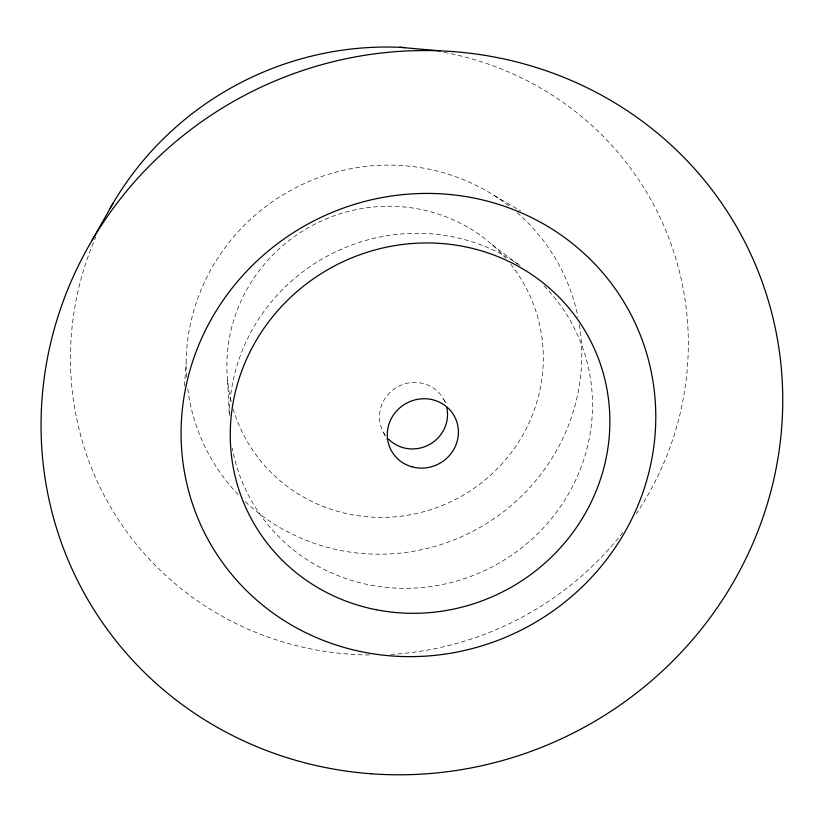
<?xml version="1.0" encoding="UTF-8"?>
<svg xmlns="http://www.w3.org/2000/svg" width="822" height="822" viewBox="0 0 822 822"><rect width="100%" height="100%" fill="white"/><g stroke="black" fill="none" stroke-linecap="round" stroke-linejoin="round"><path stroke-width="0.62" stroke-dasharray="4.11 3.08" d="M184.447 385.929L186.142 362.985M494.423 195.657L520.583 210.853M492.183 244.74L517.613 264.057M443.757 399.502L446.449 403.756M383.432 432.228L386.422 439.164M227.591 380.278L229.307 415.655M444.044 52.341A310.829 302.044 -27.8 0 1 636.29 513.822M622.799 532.492A310.829 302.044 -27.8 0 1 388.549 654.548M369.427 654.97A310.829 302.044 -27.8 0 1 95.866 236.921M517.161 212.662A199.068 193.273 -27.8 0 1 578 317.128M579.366 324.639A199.068 193.273 -27.8 0 1 473.904 530.724A199.068 193.273 -27.8 0 1 244.36 500.814M238.164 494.618A199.068 193.273 -27.8 0 1 187.529 387.429M186.563 377.134A199.068 193.273 -27.8 0 1 293.988 188.608A199.068 193.273 -27.8 0 1 510.185 206.877M544.03 285.851A183.111 175.918 -27.8 0 1 492.173 566.861A183.111 175.918 -27.8 0 1 232.287 448.309M229.369 415.603A183.111 175.918 -27.8 0 1 330.29 254.481A183.111 175.918 -27.8 0 1 519.966 265.444M385.405 435.341A34.319 32.952 -27.8 0 1 398.331 386.432A34.319 32.952 -27.8 0 1 445.74 404.013M510.668 264.17A159.221 154.546 -27.8 0 1 456.642 498.82A159.221 154.546 -27.8 0 1 233.232 409.12M231.218 401.711A159.221 154.546 -27.8 0 1 313.562 224.827A159.221 154.546 -27.8 0 1 505.736 258.283"/><path stroke-width="1.23" d="M92.352 239.86L113.282 202.849M399.605 47.296L440.304 50.851M110.107 208.346A310.829 302.044 -27.8 0 1 404.681 47.542M446.757 407.568A34.319 32.952 -27.8 0 1 429.238 444.64A34.319 32.952 -27.8 0 1 388.57 439.123M371.39 773.79A374.154 358.721 -27.8 0 0 751.4 255.519A374.154 358.721 -27.8 0 0 112.922 208.685A374.154 358.721 -27.8 0 0 371.39 773.79M397.992 656.346A239.531 229.359 -27.8 0 0 633.443 319.481A239.531 229.359 -27.8 0 0 223.851 299.27A239.531 229.359 -27.8 0 0 397.992 656.346M376.312 609.749A191.567 183.368 -27.8 0 0 601.889 368.636A191.567 183.368 -27.8 0 0 281.977 306.01A191.567 183.368 -27.8 0 0 376.312 609.749M411.935 466.804A35.901 34.339 -27.8 0 0 457.628 424.912A35.901 34.339 -27.8 0 0 398.999 408.565A35.901 34.339 -27.8 0 0 411.935 466.804"/></g></svg>
